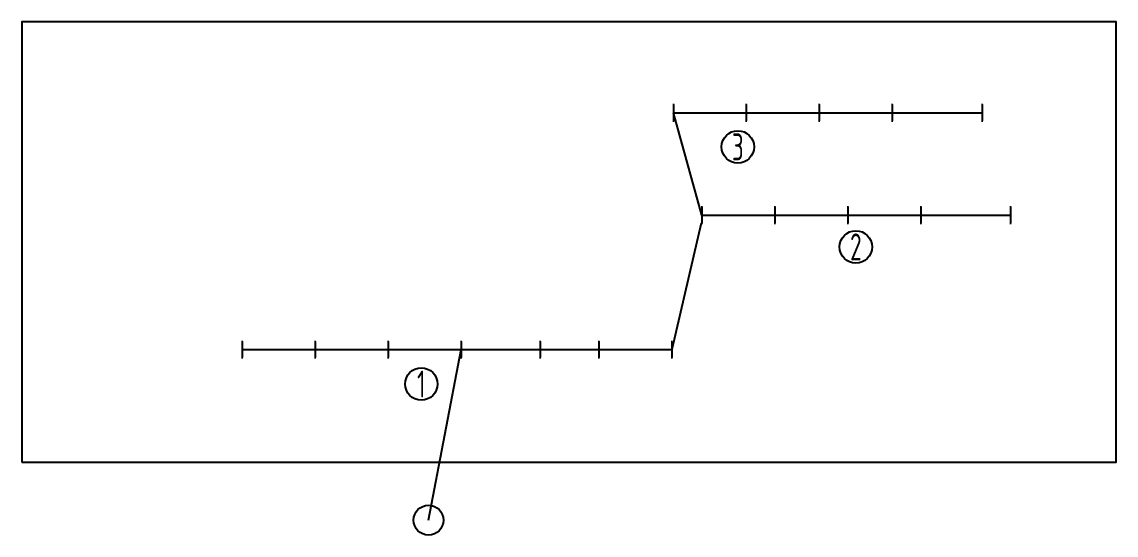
# Model space of a CAD drawing. Header units: millimetres. Extents: x -691095 to 2797013, y -349436 to 2050109.
# Drawn here: x 1540933 to 1621925, y 975874 to 1013841 of the extents above; entities that cross this region are included whole.
import ezdxf
from ezdxf.enums import TextEntityAlignment as Align

# ---------------------------------------------------------------- set-up
doc = ezdxf.new("R2010")
doc.units = ezdxf.units.MM
doc.header["$LTSCALE"] = 1000
doc.layers.add('E-LITE-LITE', color=3, linetype='Continuous')
doc.layers.add('E-LITE-WIRE', color=4, linetype='Continuous')
doc.layers.add('注释', color=3, linetype='Continuous', plot=False)
doc.styles.add('TH-STYLE3', font='tssdeng.shx', dxfattribs={"width": 0.65, "bigfont": 'tssdchn.shx'})

# ---------------------------------------------------------------- blocks, each defined once
blk = doc.blocks.new('E-BL001-1')
for p, q in [((-6, -0.5), (-6, 0.5)), ((-6, 0), (6, 0)), ((6, -0.5), (6, 0.5))]:
    blk.add_line(p, q)

msp = doc.modelspace()

# ---------------------------------------------------------------- linework, layer by layer
at = {"layer": 'E-LITE-WIRE'}
for p, q in [((1589153.72181, 1007118.29752), (1612003.72181, 1007118.29752)), ((1589153.72181, 1007118.29752), (1612003.72181, 1007118.29752)), ((1591259.85186, 999552.19575), (1614109.85186, 999552.19575)), ((1591259.85186, 999552.19575), (1614109.85186, 999552.19575)), ((1557241.11855, 989601.46775), (1589041.11855, 989601.46775, 0.00407)), ((1557241.11855, 989601.46775), (1589041.11855, 989601.46775, 0.00407))]:
    msp.add_line(p, q, dxfattribs=at)
at = {"layer": 'E-LITE-WIRE', "color": 15}
msp.add_line((1591259.85186, 999552.19575), (1589153.72181, 1007118.29752), dxfattribs=at)
at = {"layer": '注释', "color": 15}
for p, q in [((1591209.73568, 998954.02486), (1589041.00236, 989603.29685)), ((1571032.72844, 976979.91928), (1573441.00236, 989603.29685))]:
    msp.add_line(p, q, dxfattribs=at)
at = {"layer": '注释'}
msp.add_lwpolyline([(1540932.70834, 981259.89308), (1621925.24951, 981259.89308), (1621925.24951, 1013841.4987), (1540932.70834, 1013841.4987)], close=True, dxfattribs=at)
for centre in [(1593926.68232, 1004593.53062), (1602660.90614, 997192.40021), (1570495.71558, 987052.14065)]:
    msp.add_circle(centre, 1200, dxfattribs=at)
at = {"layer": '注释', "color": 15}
msp.add_circle((1571032.72844, 976979.91928), 1105.59252, dxfattribs=at)

# ---------------------------------------------------------------- block references
at = {"layer": 'E-LITE-LITE', "xscale": 100, "yscale": 100, "zscale": 100, "rotation": 270}
for p in [(1589153.60563, 1007120.12663), (1589153.60563, 1007120.12663), (1594553.60562, 1007120.12663), (1594553.60562, 1007120.12663), (1599953.60562, 1007120.12663), (1599953.60562, 1007120.12663), (1605353.60562, 1007120.12663), (1605353.60562, 1007120.12663), (1612003.60563, 1007120.12663), (1612003.60563, 1007120.12663), (1591259.73568, 999554.02486), (1591259.73568, 999554.02486), (1596659.73567, 999554.02486), (1596659.73567, 999554.02486), (1602059.73567, 999554.02486), (1602059.73567, 999554.02486), (1607459.73567, 999554.02486), (1607459.73567, 999554.02486), (1614109.73568, 999554.02486), (1614109.73568, 999554.02486), (1557241.00237, 989603.29685), (1557241.00237, 989603.29685), (1562641.00236, 989603.29685), (1562641.00236, 989603.29685), (1568041.00236, 989603.29685), (1568041.00236, 989603.29685), (1573441.00236, 989603.29685), (1573441.00236, 989603.29685), (1579291.00237, 989603.29685), (1579291.00237, 989603.29685), (1583641.00236, 989603.29685), (1583641.00236, 989603.29685), (1589041.00236, 989603.29685), (1589041.00236, 989603.29685)]:
    msp.add_blockref('E-BL001-1', p, dxfattribs=at)

# ---------------------------------------------------------------- texts
at = {"layer": '注释', "style": 'TH-STYLE3', "width": 0.65}
for s, p in [('3', (1593926.68232, 1004593.53062)), ('2', (1602660.90614, 997192.40021)), ('1', (1570495.71558, 987052.14065))]:
    msp.add_text(s, height=2000, dxfattribs=at).set_placement(p, align=Align.MIDDLE_CENTER)

doc.saveas('drawing.dxf')
